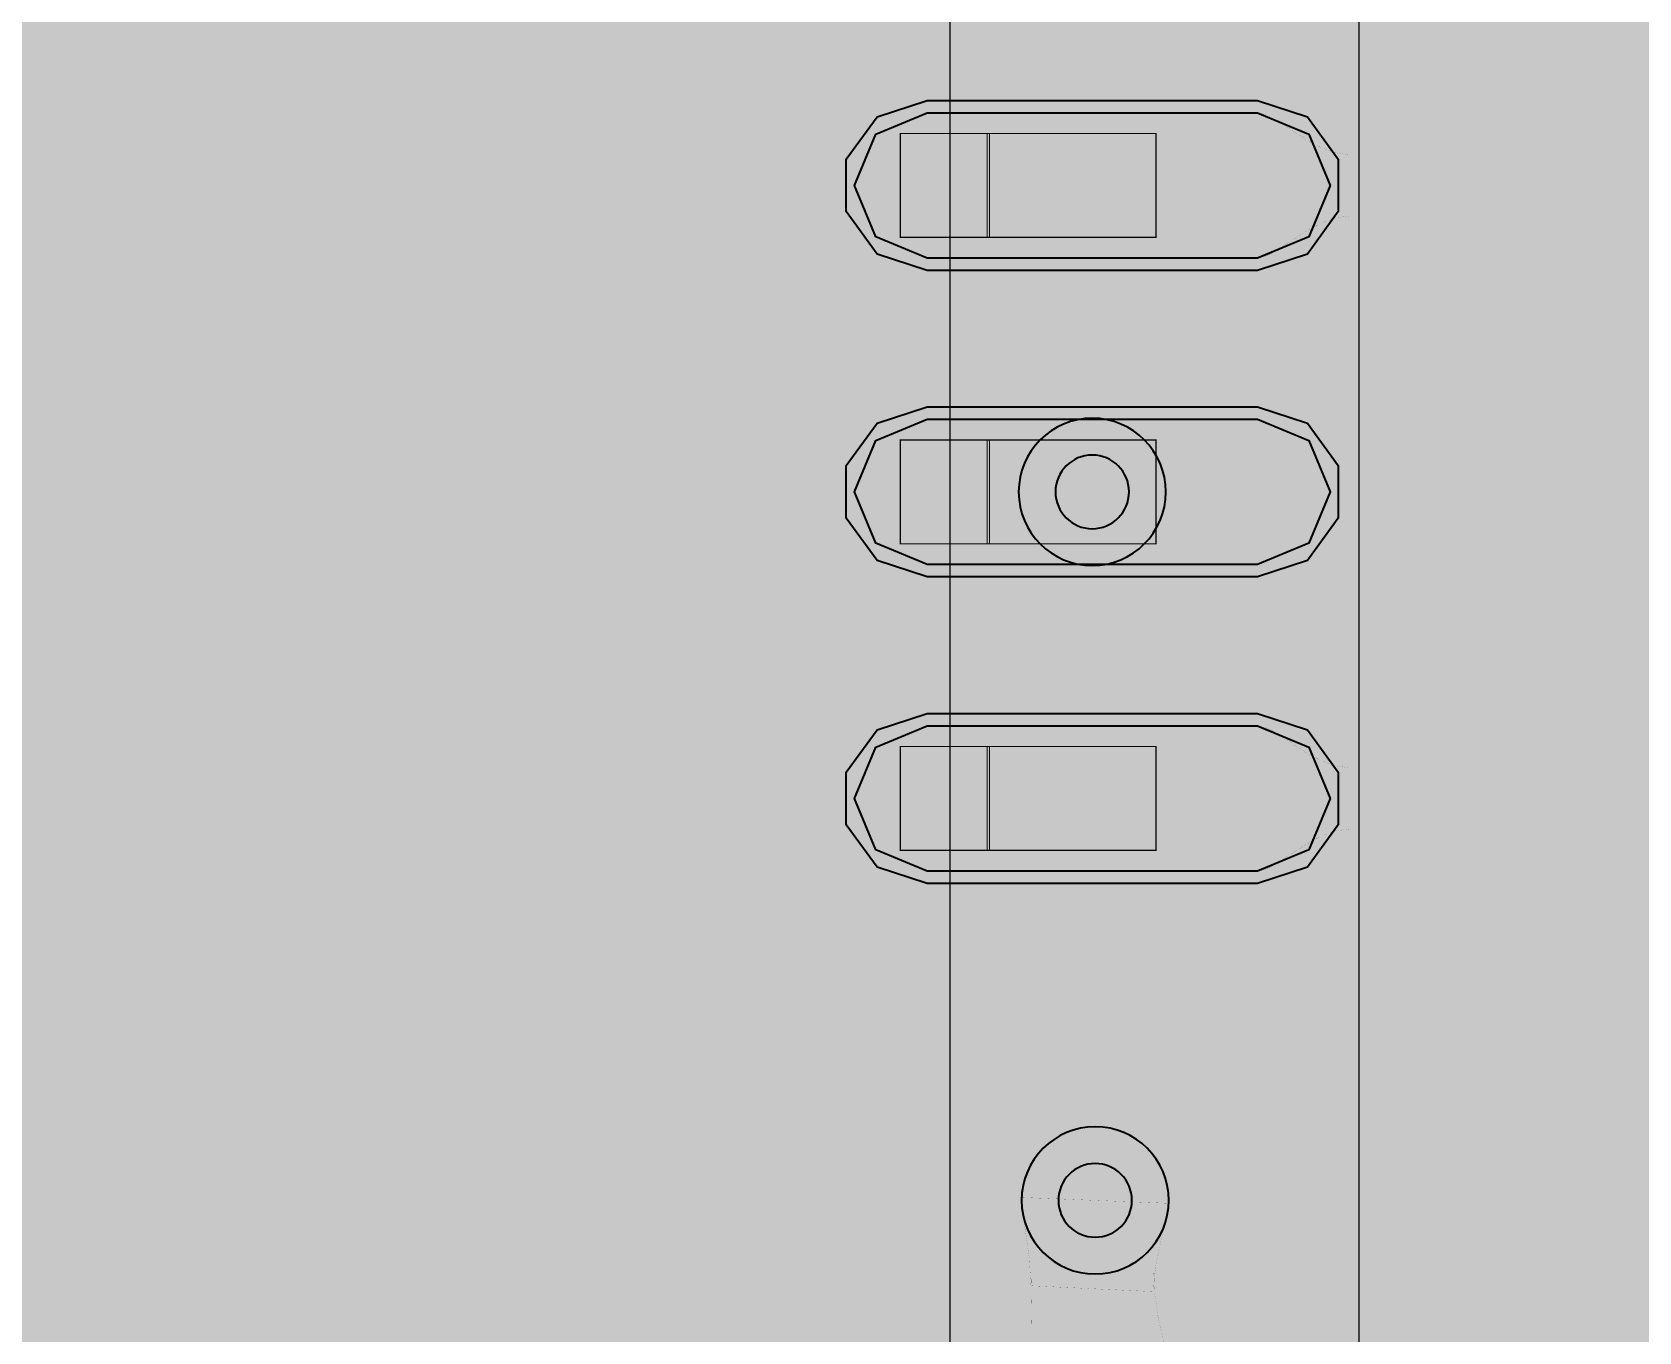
# Model space of a CAD drawing. Header units: millimetres. Extents: x 0 to 100, y -100 to 0.
# Drawn here: x 16.35 to 23, y -62.55 to -57.17 of the extents above; entities that cross this region are included whole.
import ezdxf

# ---------------------------------------------------------------- set-up
doc = ezdxf.new("R2010")
doc.units = ezdxf.units.MM
doc.header["$MEASUREMENT"] = 0
for name, color, linetype, true_color in [('Bottom-Layer', 7, 'Continuous', 0x0000ff), ('Component-Shape-Layer', 7, 'Continuous', 0x00cccc), ('Hole-Layer', 7, 'Continuous', 0x222222), ('Inner1', 7, 'Continuous', 0x999966), ('Inner2', 7, 'Continuous', 0x008000), ('Multi-Layer', 7, 'Continuous', 0xc0c0c0), ('Pin-Floating-Layer', 7, 'Continuous', 0xff99ff), ('Pin-Soldering-Layer', 7, 'Continuous', 0xcc9999), ('Top-Layer', 7, 'Continuous', 0xff0000), ('Top-Paste-Mask-Layer', 7, 'Continuous', 0x808080), ('Top-Silkscreen-Layer', 7, 'Continuous', 0xffcc00), ('Top-Solder-Mask-Layer', 7, 'Continuous', 0x800080)]:
    doc.layers.add(name, color=color, linetype=linetype, true_color=true_color)

msp = doc.modelspace()

# ---------------------------------------------------------------- hatches: boundary and pattern name
at = {"layer": 'Bottom-Layer'}
for points in [[(99.6419, -0.3581), (99.6419, -99.6419), (0.3581, -99.6419), (0.3581, -0.3581)], [(20.0765, -59.0708), (20.1654, -59.4024), (20.4081, -59.6451), (20.7397, -59.734), (21.0713, -59.6451), (21.314, -59.4024), (21.4028, -59.0708), (21.314, -58.7393), (21.0713, -58.4965), (20.7397, -58.4077), (20.4081, -58.4965), (20.1654, -58.7393)], [(20.0887, -62.0063), (20.1775, -62.3379), (20.4203, -62.5806), (20.7518, -62.6694), (21.0834, -62.5806), (21.3261, -62.3379), (21.415, -62.0063), (21.3261, -61.6747), (21.0834, -61.432), (20.7518, -61.3431), (20.4203, -61.432), (20.1775, -61.6747)]]:
    msp.add_hatch(color=256, dxfattribs=at).paths.add_polyline_path(points)
at = {"layer": 'Inner1'}
for points in [[(99.6419, -0.3581), (99.6419, -99.6419), (0.3581, -99.6419), (0.3581, -0.3581)], [(20.0765, -59.0708), (20.1654, -59.4024), (20.4081, -59.6451), (20.7397, -59.734), (21.0713, -59.6451), (21.314, -59.4024), (21.4028, -59.0708), (21.314, -58.7393), (21.0713, -58.4965), (20.7397, -58.4077), (20.4081, -58.4965), (20.1654, -58.7393)], [(20.0887, -62.0063), (20.1775, -62.3379), (20.4203, -62.5806), (20.7518, -62.6694), (21.0834, -62.5806), (21.3261, -62.3379), (21.415, -62.0063), (21.3261, -61.6747), (21.0834, -61.432), (20.7518, -61.3431), (20.4203, -61.432), (20.1775, -61.6747)]]:
    msp.add_hatch(color=256, dxfattribs=at).paths.add_polyline_path(points)
at = {"layer": 'Inner2'}
for points in [[(99.6419, -0.3581), (99.6419, -99.6419), (0.3581, -99.6419), (0.3581, -0.3581)], [(20.1504, -80.4768), (21.8448, -80.4768), (22.0839, -80.3854), (22.2008, -80.1577), (22.3957, -80.1577), (22.2616, -80.4236), (22.2574, -80.7213), (22.3838, -80.9909), (22.6155, -81.178), (22.9056, -81.2448), (23.1958, -81.178), (23.4274, -80.9909), (23.5539, -80.7213), (23.5496, -80.4236), (23.4156, -80.1577), (52.0537, -80.1577), (51.9196, -80.4236), (51.9154, -80.7213), (52.0418, -80.9909), (52.2735, -81.178), (52.5637, -81.2448), (52.8538, -81.178), (53.0855, -80.9909), (53.2119, -80.7213), (53.2077, -80.4236), (53.0736, -80.1577), (66.8827, -80.1577), (66.7487, -80.4236), (66.7444, -80.7213), (66.8709, -80.9909), (67.1025, -81.178), (67.3927, -81.2448), (67.6828, -81.178), (67.9145, -80.9909), (68.041, -80.7213), (68.0367, -80.4236), (67.9026, -80.1577), (75.3352, -80.1577), (75.4428, -80.2198), (75.5652, -80.2413), (85.7252, -80.2413), (85.9042, -80.1933), (86.0353, -80.0622), (86.0833, -79.8832), (86.0833, -70.5698), (86.1526, -70.4067), (86.1763, -70.2311), (86.1526, -70.0556), (86.0833, -69.8925), (86.0833, -68.0721), (86.0353, -67.8931), (85.9042, -67.762), (85.7252, -67.714), (75.5652, -67.714), (75.3861, -67.762), (75.255, -67.8931), (75.207, -68.0721), (75.207, -77.747), (22.203, -77.747), (22.203, -22.2029), (83.5252, -22.2029), (83.7042, -22.1549), (83.8353, -22.0238), (83.8833, -21.8447), (83.8833, -20.1503), (83.8353, -19.9712), (83.7042, -19.8401), (83.5252, -19.7922), (32.8903, -19.7922), (33.176, -19.571), (33.3033, -19.2329), (33.2346, -18.8783), (32.9901, -18.6123), (32.6425, -18.5139), (32.2949, -18.6123), (32.0505, -18.8783), (31.9817, -19.2329), (32.1091, -19.571), (32.3947, -19.7922), (22.203, -19.7922), (22.203, -17.3022), (22.155, -17.1231), (22.0239, -16.992), (21.8448, -16.9441), (21.0819, -16.9441), (20.7518, -16.8561), (20.4218, -16.9441), (20.1504, -16.9441), (19.9713, -16.992), (19.8402, -17.1231), (19.7923, -17.3022), (19.7923, -22.8694), (19.5998, -22.5913), (19.2885, -22.459), (18.9547, -22.5135), (18.7016, -22.7379), (18.6075, -23.0628), (18.7016, -23.3877), (18.9547, -23.6121), (19.2885, -23.6666), (19.5998, -23.5343), (19.7923, -23.2562), (19.7923, -67.3564), (19.5998, -67.0783), (19.2885, -66.9461), (18.9547, -67.0006), (18.7016, -67.225), (18.6075, -67.5498), (18.7016, -67.8747), (18.9547, -68.0991), (19.2885, -68.1536), (19.5998, -68.0214), (19.7923, -67.7432), (19.7923, -77.747), (16.891, -77.747), (16.712, -77.795), (16.5809, -77.9261), (16.5329, -78.1052), (16.5329, -79.7996), (16.5809, -79.9787), (16.712, -80.1097), (16.891, -80.1577), (19.7944, -80.1577), (19.9113, -80.3854)], [(20.1504, -17.3022), (21.8448, -17.3022), (21.8448, -80.1187), (20.1504, -80.1187)]]:
    msp.add_hatch(color=256, dxfattribs=at).paths.add_polyline_path(points)
at = {"layer": 'Pin-Floating-Layer'}
for points in [[(20.3141, -57.5858), (20.3141, -58.0158), (19.9441, -58.0158), (19.9441, -57.5858)], [(20.3141, -57.5858), (20.3141, -58.0158), (19.9441, -58.0158), (19.9441, -57.5858)], [(20.3141, -58.8558), (20.3141, -59.2858), (19.9441, -59.2858), (19.9441, -58.8558)], [(20.3141, -58.8558), (20.3141, -59.2858), (19.9441, -59.2858), (19.9441, -58.8558)], [(20.3141, -60.1258), (20.3141, -60.5559), (19.9441, -60.5559), (19.9441, -60.1258)], [(20.3141, -60.1258), (20.3141, -60.5559), (19.9441, -60.5559), (19.9441, -60.1258)]]:
    msp.add_hatch(color=256, dxfattribs=at).paths.add_polyline_path(points)
at = {"layer": 'Pin-Soldering-Layer'}
for points in [[(21.0041, -57.5858), (21.0041, -58.0158), (20.3041, -58.0158), (20.3041, -57.5858)], [(21.0041, -57.5858), (21.0041, -58.0158), (20.3041, -58.0158), (20.3041, -57.5858)], [(21.0041, -58.8558), (21.0041, -59.2858), (20.3041, -59.2858), (20.3041, -58.8558)], [(21.0041, -58.8558), (21.0041, -59.2858), (20.3041, -59.2858), (20.3041, -58.8558)], [(21.0041, -60.1258), (21.0041, -60.5559), (20.3041, -60.5559), (20.3041, -60.1258)], [(21.0041, -60.1258), (21.0041, -60.5559), (20.3041, -60.5559), (20.3041, -60.1258)]]:
    msp.add_hatch(color=256, dxfattribs=at).paths.add_polyline_path(points)
at = {"layer": 'Top-Layer'}
for points in [[(99.6419, -0.3581), (99.6419, -99.6419), (0.3581, -99.6419), (0.3581, -0.3581)], [(14.1258, -56.057), (13.8146, -55.9267), (13.4819, -55.9823), (13.2299, -56.2067), (13.1364, -56.5308), (13.2299, -56.855), (13.4819, -57.0793), (13.8146, -57.1349), (14.1258, -57.0046), (14.2564, -57.1028), (14.4073, -57.1658), (14.2564, -57.2289), (14.1258, -57.327), (13.8146, -57.1967), (13.4819, -57.2523), (13.2299, -57.4767), (13.1364, -57.8008), (13.2299, -58.125), (13.4819, -58.3493), (13.8146, -58.4049), (14.1258, -58.2746), (14.2564, -58.3728), (14.4073, -58.4358), (14.2564, -58.4989), (14.1258, -58.597), (13.8146, -58.4668), (13.4819, -58.5223), (13.2299, -58.7467), (13.1364, -59.0708), (13.2299, -59.395), (13.4819, -59.6193), (13.8146, -59.6749), (14.1258, -59.5446), (14.2564, -59.6428), (14.4073, -59.7058), (14.1348, -59.8585), (13.9632, -60.1194), (13.9309, -60.43), (14.0453, -60.7207), (14.2806, -60.926), (14.584, -61), (15.953, -61), (16.2564, -60.926), (16.4917, -60.7207), (16.6061, -60.43), (16.5738, -60.1194), (16.4022, -59.8585), (16.1298, -59.7058), (16.4218, -59.5342), (16.59, -59.2402), (16.59, -58.9015), (16.4218, -58.6075), (16.1298, -58.4358), (16.4218, -58.2642), (16.59, -57.9702), (16.59, -57.6315), (16.4218, -57.3375), (16.1298, -57.1658), (16.4218, -56.9942), (16.59, -56.7002), (16.59, -56.3615), (16.4218, -56.0675), (16.1298, -55.8958), (16.4218, -55.7242), (16.59, -55.4302), (16.59, -55.0915), (16.4218, -54.7975), (16.1298, -54.6258), (16.4218, -54.4542), (16.59, -54.1602), (16.59, -53.8215), (16.4218, -53.5275), (16.1298, -53.3558), (16.4218, -53.1842), (16.59, -52.8902), (16.59, -52.5515), (16.4218, -52.2575), (16.1298, -52.0858), (16.4022, -51.9332), (16.5738, -51.6723), (16.6061, -51.3616), (16.4917, -51.071), (16.2564, -50.8657), (15.953, -50.7917), (14.584, -50.7917), (14.3369, -50.8398), (14.1258, -50.977), (13.8146, -50.8467), (13.4819, -50.9023), (13.2299, -51.1267), (13.1364, -51.4508), (13.2299, -51.7749), (13.4819, -51.9993), (13.8146, -52.0549), (14.1258, -51.9246), (14.2564, -52.0228), (14.4073, -52.0858), (14.2564, -52.1488), (14.1258, -52.247), (13.8146, -52.1167), (13.4819, -52.1723), (13.2299, -52.3967), (13.1364, -52.7208), (13.2299, -53.0449), (13.4819, -53.2693), (13.8146, -53.3249), (14.1258, -53.1946), (14.2564, -53.2928), (14.4073, -53.3558), (14.2564, -53.4188), (14.1258, -53.517), (13.8146, -53.3867), (13.4819, -53.4423), (13.2299, -53.6667), (13.1364, -53.9908), (13.2299, -54.3149), (13.4819, -54.5393), (13.8146, -54.5949), (14.1258, -54.4646), (14.2564, -54.5628), (14.4073, -54.6258), (14.2564, -54.6888), (14.1258, -54.787), (13.8146, -54.6567), (13.4819, -54.7123), (13.2299, -54.9367), (13.1364, -55.2608), (13.2299, -55.5849), (13.4819, -55.8093), (13.8146, -55.8649), (14.1258, -55.7346), (14.2564, -55.8328), (14.4073, -55.8958), (14.2564, -55.9589)], [(22.2324, -59.9978), (22.075, -59.8926), (21.8893, -59.8557), (21.8704, -59.8557), (21.7446, -59.7648), (21.6009, -59.7058), (21.893, -59.5342), (22.0612, -59.2402), (22.0612, -58.9015), (21.893, -58.6075), (21.6009, -58.4358), (21.7446, -58.3769), (21.8704, -58.286), (23.759, -58.286), (23.9447, -58.249), (24.1021, -58.1439), (24.9657, -57.2802), (24.9657, -71.0764), (24.5189, -71.5232), (24.5334, -71.272), (24.4534, -71.0334), (24.2901, -70.8418), (24.0673, -70.7249), (24.321, -70.5817), (24.4888, -70.3435), (24.5384, -70.0565), (24.4602, -69.7758), (24.2693, -69.5558), (24.0025, -69.4389), (23.7113, -69.4475), (23.4519, -69.5802), (23.4303, -69.5961), (23.4146, -69.6047), (21.8704, -69.6047), (21.7446, -69.5138), (21.6009, -69.4548), (21.7446, -69.3959), (21.8704, -69.305), (22.1272, -69.305), (22.3128, -69.2681), (22.4702, -69.1629), (23.0348, -68.5983), (23.1399, -68.4409), (23.1769, -68.2553), (23.1769, -61.1433), (23.1399, -60.9576), (23.0348, -60.8002)], [(20.0552, -58.1018), (19.8424, -58.0137), (19.7542, -57.8008), (19.8424, -57.588), (20.0552, -57.4998), (21.4242, -57.4998), (21.637, -57.588), (21.7252, -57.8008), (21.637, -58.0137), (21.4242, -58.1018)], [(20.0552, -59.3718), (19.8424, -59.2837), (19.7542, -59.0708), (19.8424, -58.858), (20.0552, -58.7698), (21.4242, -58.7698), (21.637, -58.858), (21.7252, -59.0708), (21.637, -59.2837), (21.4242, -59.3718)], [(20.0552, -60.6418), (19.8424, -60.5537), (19.7542, -60.3408), (19.8424, -60.128), (20.0552, -60.0398), (21.4242, -60.0398), (21.637, -60.128), (21.7252, -60.3408), (21.637, -60.5537), (21.4242, -60.6418)]]:
    msp.add_hatch(color=256, dxfattribs=at).paths.add_polyline_path(points)
at = {"layer": 'Top-Paste-Mask-Layer'}
for points in [[(20.0552, -58.1018), (19.8424, -58.0137), (19.7542, -57.8008), (19.8424, -57.588), (20.0552, -57.4998), (21.4242, -57.4998), (21.637, -57.588), (21.7252, -57.8008), (21.637, -58.0137), (21.4242, -58.1018)], [(20.0552, -59.3718), (19.8424, -59.2837), (19.7542, -59.0708), (19.8424, -58.858), (20.0552, -58.7698), (21.4242, -58.7698), (21.637, -58.858), (21.7252, -59.0708), (21.637, -59.2837), (21.4242, -59.3718)], [(20.0552, -60.6418), (19.8424, -60.5537), (19.7542, -60.3408), (19.8424, -60.128), (20.0552, -60.0398), (21.4242, -60.0398), (21.637, -60.128), (21.7252, -60.3408), (21.637, -60.5537), (21.4242, -60.6418)]]:
    msp.add_hatch(color=256, dxfattribs=at).paths.add_polyline_path(points)
at = {"layer": 'Top-Solder-Mask-Layer'}
for points in [[(20.0552, -58.1528), (19.8483, -58.0856), (19.7204, -57.9096), (19.7204, -57.6921), (19.8483, -57.5161), (20.0552, -57.4488), (21.4242, -57.4488), (21.6311, -57.5161), (21.759, -57.6921), (21.759, -57.9096), (21.6311, -58.0856), (21.4242, -58.1528)], [(20.0552, -59.4228), (19.8483, -59.3556), (19.7204, -59.1796), (19.7204, -58.9621), (19.8483, -58.7861), (20.0552, -58.7188), (21.4242, -58.7188), (21.6311, -58.7861), (21.759, -58.9621), (21.759, -59.1796), (21.6311, -59.3556), (21.4242, -59.4228)], [(20.0552, -60.6928), (19.8483, -60.6256), (19.7204, -60.4496), (19.7204, -60.2321), (19.8483, -60.0561), (20.0552, -59.9888), (21.4242, -59.9888), (21.6311, -60.0561), (21.759, -60.2321), (21.759, -60.4496), (21.6311, -60.6256), (21.4242, -60.6928)]]:
    msp.add_hatch(color=256, dxfattribs=at).paths.add_polyline_path(points)

# ---------------------------------------------------------------- linework, layer by layer
at = {"layer": 'Bottom-Layer', "const_width": 0.0508}
for points in [[(20.0765, -59.0708), (20.1654, -59.4024), (20.4081, -59.6451), (20.7397, -59.734), (21.0713, -59.6451), (21.314, -59.4024), (21.4028, -59.0708), (21.314, -58.7393), (21.0713, -58.4965), (20.7397, -58.4077), (20.4081, -58.4965), (20.1654, -58.7393)], [(20.0887, -62.0063), (20.1775, -62.3379), (20.4203, -62.5806), (20.7518, -62.6694), (21.0834, -62.5806), (21.3261, -62.3379), (21.415, -62.0063), (21.3261, -61.6747), (21.0834, -61.432), (20.7518, -61.3431), (20.4203, -61.432), (20.1775, -61.6747)]]:
    msp.add_lwpolyline(points, close=True, dxfattribs=at)
at = {"layer": 'Component-Shape-Layer', "const_width": 0.0508}
msp.add_lwpolyline([(16.0541, -50.9458), (19.9541, -50.9458), (19.9541, -60.8458), (16.0541, -60.8458)], close=True, dxfattribs=at)
msp.add_lwpolyline([(16.0541, -50.9458), (19.9541, -50.9458), (19.9541, -60.8458), (16.0541, -60.8458)], close=True, dxfattribs=at)
at = {"layer": 'Hole-Layer'}
for points in [[(20.5872, -59.0708, 1), (20.8922, -59.0708, 1)], [(20.5993, -62.0063, 1), (20.9043, -62.0063, 1)]]:
    msp.add_lwpolyline(points, format="xyb", close=True, dxfattribs=at)
at = {"layer": 'Inner1', "const_width": 0.0508}
for points in [[(20.0765, -59.0708), (20.1654, -59.4024), (20.4081, -59.6451), (20.7397, -59.734), (21.0713, -59.6451), (21.314, -59.4024), (21.4028, -59.0708), (21.314, -58.7393), (21.0713, -58.4965), (20.7397, -58.4077), (20.4081, -58.4965), (20.1654, -58.7393)], [(20.0887, -62.0063), (20.1775, -62.3379), (20.4203, -62.5806), (20.7518, -62.6694), (21.0834, -62.5806), (21.3261, -62.3379), (21.415, -62.0063), (21.3261, -61.6747), (21.0834, -61.432), (20.7518, -61.3431), (20.4203, -61.432), (20.1775, -61.6747)]]:
    msp.add_lwpolyline(points, close=True, dxfattribs=at)
at = {"layer": 'Inner2', "const_width": 0.0508}
for points in [[(19.7923, -17.3022), (19.7923, -22.8694), (19.5998, -22.5913), (19.2885, -22.459), (18.9547, -22.5135), (18.7016, -22.7379), (18.6075, -23.0628), (18.7016, -23.3877), (18.9547, -23.6121), (19.2885, -23.6666), (19.5998, -23.5343), (19.7923, -23.2562), (19.7923, -67.3564)], [(75.207, -77.747), (22.203, -77.747), (22.203, -22.2029), (83.5252, -22.2029)]]:
    msp.add_lwpolyline(points, dxfattribs=at)
at = {"layer": 'Inner2', "const_width": 0.00508}
msp.add_lwpolyline([(20.1504, -17.3022), (21.8448, -17.3022), (21.8448, -80.1187), (20.1504, -80.1187)], close=True, dxfattribs=at)
at = {"layer": 'Multi-Layer'}
for points in [[(20.4347, -59.0708, 1), (21.0447, -59.0708), (21.0447, -59.0708, 1), (20.4347, -59.0708)], [(20.4468, -62.0063, 1), (21.0568, -62.0063), (21.0568, -62.0063, 1), (20.4468, -62.0063)]]:
    msp.add_lwpolyline(points, format="xyb", dxfattribs=at)
at = {"layer": 'Pin-Floating-Layer', "const_width": 0.00508}
for points in [[(20.3141, -57.5858), (20.3141, -58.0158), (19.9441, -58.0158), (19.9441, -57.5858)], [(20.3141, -57.5858), (20.3141, -58.0158), (19.9441, -58.0158), (19.9441, -57.5858)], [(20.3141, -58.8558), (20.3141, -59.2858), (19.9441, -59.2858), (19.9441, -58.8558)], [(20.3141, -58.8558), (20.3141, -59.2858), (19.9441, -59.2858), (19.9441, -58.8558)], [(20.3141, -60.1258), (20.3141, -60.5559), (19.9441, -60.5559), (19.9441, -60.1258)], [(20.3141, -60.1258), (20.3141, -60.5559), (19.9441, -60.5559), (19.9441, -60.1258)]]:
    msp.add_lwpolyline(points, close=True, dxfattribs=at)
at = {"layer": 'Pin-Soldering-Layer', "const_width": 0.00508}
for points in [[(21.0041, -57.5858), (21.0041, -58.0158), (20.3041, -58.0158), (20.3041, -57.5858)], [(21.0041, -57.5858), (21.0041, -58.0158), (20.3041, -58.0158), (20.3041, -57.5858)], [(21.0041, -58.8558), (21.0041, -59.2858), (20.3041, -59.2858), (20.3041, -58.8558)], [(21.0041, -58.8558), (21.0041, -59.2858), (20.3041, -59.2858), (20.3041, -58.8558)], [(21.0041, -60.1258), (21.0041, -60.5559), (20.3041, -60.5559), (20.3041, -60.1258)], [(21.0041, -60.1258), (21.0041, -60.5559), (20.3041, -60.5559), (20.3041, -60.1258)]]:
    msp.add_lwpolyline(points, close=True, dxfattribs=at)
at = {"layer": 'Top-Layer'}
for points, const_width in [([(19.5864, -56.9942), (19.8784, -57.1658), (19.5864, -57.3375), (19.4182, -57.6315), (19.4182, -57.9702), (19.5864, -58.2642), (19.8784, -58.4358), (19.5864, -58.6075), (19.4182, -58.9015), (19.4182, -59.2402), (19.5864, -59.5342), (19.8784, -59.7058), (19.606, -59.8585), (19.4344, -60.1194), (19.4021, -60.43), (19.5165, -60.7207), (19.7518, -60.926), (20.0552, -61), (21.4242, -61), (21.6019, -60.9756), (21.7665, -60.9041), (22.2066, -61.3442), (22.2066, -68.0543)], 0.0508), ([(16.2564, -60.926), (16.4917, -60.7207), (16.6061, -60.43), (16.5738, -60.1194), (16.4022, -59.8585), (16.1298, -59.7058), (16.4218, -59.5342), (16.59, -59.2402), (16.59, -58.9015), (16.4218, -58.6075), (16.1298, -58.4358), (16.4218, -58.2642), (16.59, -57.9702), (16.59, -57.6315), (16.4218, -57.3375), (16.1298, -57.1658)], 0.0508), ([(23.1769, -68.2553), (23.1769, -61.1433), (23.1399, -60.9576), (23.0348, -60.8002), (22.2324, -59.9978), (22.075, -59.8926), (21.8893, -59.8557), (21.8704, -59.8557), (21.7446, -59.7648), (21.6009, -59.7058), (21.893, -59.5342), (22.0612, -59.2402), (22.0612, -58.9015), (21.893, -58.6075), (21.6009, -58.4358), (21.7446, -58.3769), (21.8704, -58.286), (23.759, -58.286), (23.9447, -58.249), (24.1021, -58.1439), (24.9657, -57.2802), (24.9657, -71.0764)], 0.0508), ([(20.7397, -57.8008), (23.759, -57.8008)], 0.254), ([(20.8253, -60.3408), (21.8893, -60.3408)], 0.254), ([(21.8893, -60.3408), (22.6917, -61.1433)], 0.254), ([(15.2685, -60.3408), (16.5106, -60.3408)], 0.0508), ([(22.6917, -61.1433), (22.6917, -68.2553)], 0.254), ([(21.4168, -62.5959), (21.3545, -62.3517), (21.3566, -62.3347), (21.3735, -62.253), (21.3881, -62.1932), (21.4087, -61.9153), (21.3133, -61.6535), (21.1188, -61.4539), (20.8595, -61.3519), (20.581, -61.3656), (20.3328, -61.4925), (20.1586, -61.7101), (20.0892, -61.9801), (20.0901, -62.0491), (20.0981, -62.1177), (20.1108, -62.2011), (20.1225, -62.2865), (20.1275, -62.3707), (20.1275, -62.7795)], 0.0508), ([(20.7397, -62.0184), (20.7518, -62.0063)], 0.508), ([(20.7397, -66.2798), (20.7397, -62.0184)], 0.508)]:
    msp.add_lwpolyline(points, dxfattribs=dict(at, const_width=const_width))
for points in [[(20.0552, -58.1018), (19.8424, -58.0137), (19.7542, -57.8008), (19.8424, -57.588), (20.0552, -57.4998), (21.4242, -57.4998), (21.637, -57.588), (21.7252, -57.8008), (21.637, -58.0137), (21.4242, -58.1018)], [(20.0552, -59.3718), (19.8424, -59.2837), (19.7542, -59.0708), (19.8424, -58.858), (20.0552, -58.7698), (21.4242, -58.7698), (21.637, -58.858), (21.7252, -59.0708), (21.637, -59.2837), (21.4242, -59.3718)], [(20.0552, -60.6418), (19.8424, -60.5537), (19.7542, -60.3408), (19.8424, -60.128), (20.0552, -60.0398), (21.4242, -60.0398), (21.637, -60.128), (21.7252, -60.3408), (21.637, -60.5537), (21.4242, -60.6418)]]:
    msp.add_lwpolyline(points, close=True, dxfattribs=at)
at = {"layer": 'Top-Layer', "const_width": 0.000254}
for points in [[(21.8052, -57.6738), (21.8052, -57.9278), (21.7485, -57.9353), (21.6931, -57.955), (21.6397, -57.9829), (21.5889, -58.0148), (21.4976, -58.0747), (21.4583, -58.0944), (21.4242, -58.1018), (21.4242, -57.4998), (21.4583, -57.5073), (21.4976, -57.527), (21.5889, -57.5868), (21.6397, -57.6188), (21.6931, -57.6466), (21.7485, -57.6664)], [(21.8052, -60.2138), (21.8052, -60.4678), (21.7485, -60.4753), (21.6931, -60.495), (21.6397, -60.5229), (21.5889, -60.5548), (21.4976, -60.6147), (21.4583, -60.6344), (21.4242, -60.6418), (21.4242, -60.0398), (21.4583, -60.0473), (21.4976, -60.067), (21.5889, -60.1268), (21.6397, -60.1588), (21.6931, -60.1867), (21.7485, -60.2064)], [(20.9937, -62.3844), (20.4857, -62.3601), (20.4792, -62.2515), (20.4653, -62.1498), (20.4519, -62.0618), (20.4471, -61.9941), (21.0566, -62.0184), (21.0455, -62.0864), (21.024, -62.1744), (21.0031, -62.2759), (20.9963, -62.3297)]]:
    msp.add_lwpolyline(points, close=True, dxfattribs=at)
msp.add_lwpolyline([(20.4857, -62.2881), (20.9937, -62.2881, 0.189), (21.2931, -63.0501), (20.4931, -63.0501, 0.005)], format="xyb", close=True, dxfattribs=at)
at = {"layer": 'Top-Paste-Mask-Layer'}
for points in [[(20.0552, -58.1018), (19.8424, -58.0137), (19.7542, -57.8008), (19.8424, -57.588), (20.0552, -57.4998), (21.4242, -57.4998), (21.637, -57.588), (21.7252, -57.8008), (21.637, -58.0137), (21.4242, -58.1018)], [(20.0552, -59.3718), (19.8424, -59.2837), (19.7542, -59.0708), (19.8424, -58.858), (20.0552, -58.7698), (21.4242, -58.7698), (21.637, -58.858), (21.7252, -59.0708), (21.637, -59.2837), (21.4242, -59.3718)], [(20.0552, -60.6418), (19.8424, -60.5537), (19.7542, -60.3408), (19.8424, -60.128), (20.0552, -60.0398), (21.4242, -60.0398), (21.637, -60.128), (21.7252, -60.3408), (21.637, -60.5537), (21.4242, -60.6418)]]:
    msp.add_lwpolyline(points, close=True, dxfattribs=at)
at = {"layer": 'Top-Silkscreen-Layer', "const_width": 0.1524}
for points in [[(16.4827, -60.922), (16.4827, -50.8696)], [(16.4827, -60.922), (16.4827, -50.8696)], [(19.5255, -50.8696), (19.5255, -60.922)], [(19.5255, -50.8696), (19.5255, -60.922)], [(19.5255, -60.922), (16.4827, -60.922)], [(19.5255, -60.922), (16.4827, -60.922)]]:
    msp.add_lwpolyline(points, dxfattribs=at)
at = {"layer": 'Top-Solder-Mask-Layer'}
for points in [[(20.0552, -58.1528), (19.8483, -58.0856), (19.7204, -57.9096), (19.7204, -57.6921), (19.8483, -57.5161), (20.0552, -57.4488), (21.4242, -57.4488), (21.6311, -57.5161), (21.759, -57.6921), (21.759, -57.9096), (21.6311, -58.0856), (21.4242, -58.1528)], [(20.0552, -59.4228), (19.8483, -59.3556), (19.7204, -59.1796), (19.7204, -58.9621), (19.8483, -58.7861), (20.0552, -58.7188), (21.4242, -58.7188), (21.6311, -58.7861), (21.759, -58.9621), (21.759, -59.1796), (21.6311, -59.3556), (21.4242, -59.4228)], [(20.0552, -60.6928), (19.8483, -60.6256), (19.7204, -60.4496), (19.7204, -60.2321), (19.8483, -60.0561), (20.0552, -59.9888), (21.4242, -59.9888), (21.6311, -60.0561), (21.759, -60.2321), (21.759, -60.4496), (21.6311, -60.6256), (21.4242, -60.6928)]]:
    msp.add_lwpolyline(points, close=True, dxfattribs=at)

doc.saveas('drawing.dxf')
